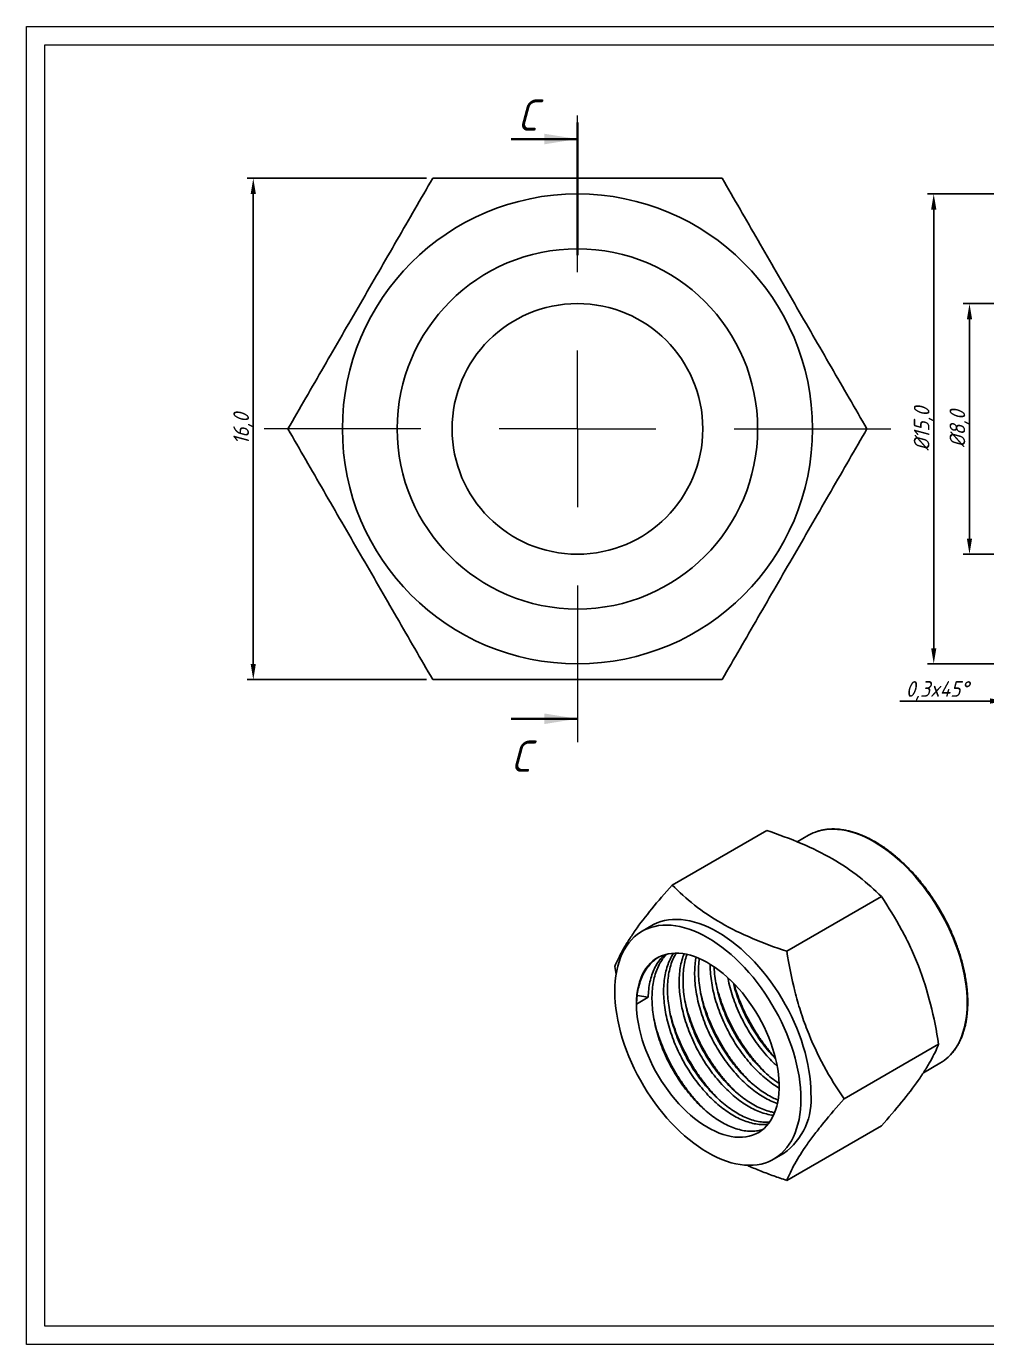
# Model space of a CAD drawing. Header units: millimetres. Extents: x 911 to 1769, y 571 to 864.
# Drawn here: x 1004.12 to 1034.76, y 591.86 to 633.94 of the extents above; entities that cross this region are included whole.
import ezdxf

# ---------------------------------------------------------------- set-up
doc = ezdxf.new("R2010")
doc.units = ezdxf.units.MM
doc.linetypes.add('PHANTOM', pattern=[12.7, 6.35, -1.27, 1.27, -1.27, 1.27, -1.27])
doc.linetypes.add('SLD-Solid', pattern=[0])
doc.styles.add('GENISO', font='geniso.shx', dxfattribs={"oblique": 15})
doc.dimstyles.new('Scale', dxfattribs={"dimscale": 0.2, "dimtxt": 2.5, "dimasz": 2.5, "dimexe": 1, "dimexo": 1, "dimgap": 0.2, "dimtad": 1, "dimdec": 1, "dimzin": 0, "dimtxsty": 'GENISO', "dimcen": 2.5, "dimclrd": 1, "dimclre": 1, "dimclrt": 7, "dimadec": 0, "dimazin": 0, "dimtfac": 1, "dimtdec": 1, "dimtmove": 0, "dimatfit": 3, "dimfxl": 1, "dimtzin": 0, "dimlwd": -1, "dimlwe": -1, "dimarcsym": 0})

# ---------------------------------------------------------------- blocks, each defined once
blk = doc.blocks.new('SW_CENTERMARKSYMBOL_0')
at = {"color": 0, "linetype": 'Continuous', "lineweight": 0}
for p, q in [((0, 15), (0, 30)), ((0, 0), (0, 7.5)), ((-15, 0), (-30, 0)), ((0, 0), (-7.5, 0)), ((0, 0), (0, -7.5)), ((0, 0), (7.5, 0)), ((15, 0), (30, 0)), ((0, -15), (0, -30))]:
    blk.add_line(p, q, dxfattribs=at)
blk = doc.blocks.new('*D79')
at = {"color": 1, "transparency": 16777216}
for p, q in [((1016.882, 629.087), (1011.158, 629.087)), ((1011.358, 628.587), (1011.358, 613.587)), ((1016.882, 613.087), (1011.158, 613.087))]:
    blk.add_line(p, q, dxfattribs=at)
for points in [[(1011.274, 628.587), (1011.441, 628.587), (1011.358, 629.087)], [(1011.274, 613.587), (1011.441, 613.587), (1011.358, 613.087)]]:
    blk.add_solid(points, dxfattribs=at)
at = {"layer": 'Defpoints', "color": 0, "transparency": 16777216}
for p in [(1017.082, 629.087), (1011.358, 613.087), (1017.082, 613.087)]:
    blk.add_point(p, dxfattribs=at)
at = {"color": 7, "transparency": 16777216, "insert": (1011.03, 621.087), "char_height": 0.5, "attachment_point": 5, "rotation": 90, "style": 'GENISO'}
blk.add_mtext('16,0', dxfattribs=at)
blk = doc.blocks.new('*D80')
at = {"color": 1, "transparency": 16777216}
for p, q in [((1035.269, 628.587), (1032.87, 628.587)), ((1033.07, 628.087), (1033.07, 614.087)), ((1035.269, 613.587), (1032.87, 613.587))]:
    blk.add_line(p, q, dxfattribs=at)
for points in [[(1032.987, 628.087), (1033.154, 628.087), (1033.07, 628.587)], [(1032.987, 614.087), (1033.154, 614.087), (1033.07, 613.587)]]:
    blk.add_solid(points, dxfattribs=at)
at = {"layer": 'Defpoints', "color": 0, "transparency": 16777216}
for p in [(1035.469, 628.587), (1033.07, 613.587), (1035.469, 613.587)]:
    blk.add_point(p, dxfattribs=at)
at = {"color": 7, "transparency": 16777216, "insert": (1032.743, 621.087), "char_height": 0.5, "attachment_point": 5, "rotation": 90, "style": 'GENISO'}
blk.add_mtext('%%C15,0', dxfattribs=at)
blk = doc.blocks.new('*D81')
at = {"color": 1, "transparency": 16777216}
for p, q in [((1035.469, 625.087), (1034.011, 625.087)), ((1034.211, 617.587), (1034.211, 624.587)), ((1035.469, 617.087), (1034.011, 617.087))]:
    blk.add_line(p, q, dxfattribs=at)
for points in [[(1034.128, 624.587), (1034.294, 624.587), (1034.211, 625.087)], [(1034.128, 617.587), (1034.294, 617.587), (1034.211, 617.087)]]:
    blk.add_solid(points, dxfattribs=at)
at = {"layer": 'Defpoints', "color": 0, "transparency": 16777216}
for p in [(1034.211, 625.087), (1035.669, 625.087), (1035.669, 617.087)]:
    blk.add_point(p, dxfattribs=at)
at = {"color": 7, "transparency": 16777216, "insert": (1033.883, 621.087), "char_height": 0.5, "attachment_point": 5, "rotation": 90, "style": 'GENISO'}
blk.add_mtext('%%C8,0', dxfattribs=at)
blk = doc.blocks.new('*D82')
at = {"color": 1, "transparency": 16777216}
for p, q in [((1035.369, 616.587), (1035.369, 612.201)), ((1035.669, 616.887), (1035.669, 612.201)), ((1034.869, 612.401), (1031.986, 612.401)), ((1035.669, 612.401), (1035.369, 612.401)), ((1036.169, 612.401), (1036.669, 612.401))]:
    blk.add_line(p, q, dxfattribs=at)
for points in [[(1034.869, 612.484), (1034.869, 612.317), (1035.369, 612.401)], [(1036.169, 612.484), (1036.169, 612.317), (1035.669, 612.401)]]:
    blk.add_solid(points, dxfattribs=at)
at = {"layer": 'Defpoints', "color": 0, "transparency": 16777216}
for p in [(1035.669, 617.087), (1035.369, 616.787), (1035.369, 612.401)]:
    blk.add_point(p, dxfattribs=at)
at = {"color": 7, "transparency": 16777216, "insert": (1033.178, 612.728), "char_height": 0.5, "attachment_point": 5, "style": 'GENISO'}
blk.add_mtext('0,3x45%%D', dxfattribs=at)

msp = doc.modelspace()

# ---------------------------------------------------------------- linework, layer by layer
at = {"linetype": 'PHANTOM', "lineweight": 35}
msp.add_line((1021.7010089, 626.6364475), (1021.7010089, 630.8697809), dxfattribs=at)
at = {"linetype": 'Continuous', "lineweight": 35}
for p, q in [((1019.5843422, 630.3406142), (1021.7010089, 630.3406142)), ((1019.5843422, 611.8339475), (1021.7010089, 611.8339475))]:
    msp.add_line(p, q, dxfattribs=at)
at = {"linetype": 'Continuous', "lineweight": 25}
for p, q in [((1027.7400856, 608.2672915), (1024.7227814, 606.5254389)), ((1029.068998, 608.1143007), (1028.7131098, 607.9088508)), ((1031.3979902, 606.1556281), (1028.380686, 604.4137755)), ((1024.0796525, 605.2340129), (1023.7628687, 605.0511375)), ((1022.8938291, 603.9231676), (1022.9376035, 603.6697569)), ((1023.9570452, 602.9424565), (1023.5858141, 602.7281494)), ((1023.6065834, 602.9966673), (1023.9570452, 602.9424565)), ((1033.2269425, 601.4416934), (1030.2096384, 599.6998408)), ((1032.7399639, 600.5342827), (1033.2686565, 600.8394905)), ((1031.3979902, 598.8394221), (1028.380686, 597.0975695)), ((1027.9625272, 597.7763272), (1028.2793111, 597.9592026))]:
    msp.add_line(p, q, dxfattribs=at)
at = {"linetype": 'SLD-Solid', "lineweight": 15}
for points in [[(1004.1178913, 633.9370222), (1064.3613063, 633.9370222), (1064.3613063, 591.8552249), (1004.1178913, 591.8552249)], [(1004.708513, 633.3464005), (1063.7706846, 633.3464005), (1063.7706846, 592.4458466), (1004.708513, 592.4458466)]]:
    msp.add_lwpolyline(points, close=True, dxfattribs=at)
at = {"linetype": 'Continuous', "lineweight": 25, "flags": 128}
for points in [[(1033.5310289, 601.034651), (1033.6063704, 601.1105838), (1033.689172, 601.2078645), (1033.7655042, 601.3135367), (1033.8351707, 601.4273291), (1033.8979928, 601.5489497), (1033.953809, 601.6780865), (1034.0024762, 601.8144076), (1034.0438695, 601.9575633), (1034.0778828, 602.1071861), (1034.1044285, 602.2628919), (1034.1234384, 602.424281), (1034.1348639, 602.5909392), (1034.1386757, 602.7624386), (1034.1348639, 602.9383389), (1034.1234384, 603.1181887), (1034.1044285, 603.3015263), (1034.0778828, 603.4878811), (1034.0438695, 603.6767747), (1034.0024762, 603.8677221), (1033.953809, 604.0602333), (1033.8979928, 604.2538139), (1033.8351707, 604.4479675), (1033.7655042, 604.642195), (1033.689172, 604.8359985), (1033.6063704, 605.02888), (1033.5173114, 605.2203445), (1033.4222239, 605.4099006), (1033.321352, 605.5970618), (1033.2149546, 605.7813475), (1033.1033048, 605.9622848), (1032.9866893, 606.139409), (1032.8654074, 606.3122656), (1032.7397703, 606.4804106), (1032.6101005, 606.643413), (1032.4767312, 606.8008536), (1032.3400044, 606.9523291), (1032.2002712, 607.0974497), (1032.0578904, 607.2358436), (1031.9132273, 607.3671553), (1031.7666533, 607.4910479), (1031.6185448, 607.6072031), (1031.4692818, 607.7153227), (1031.3192476, 607.8151294), (1031.1688273, 607.9063669), (1031.0184069, 607.988801), (1030.8683727, 608.0622202), (1030.7191097, 608.1264359), (1030.5710012, 608.1812832), (1030.4244272, 608.2266213), (1030.2797642, 608.262334), (1030.1373833, 608.2883296), (1029.9976501, 608.3045414), (1029.8609233, 608.3109274), (1029.727554, 608.3074716), (1029.5978842, 608.2941828), (1029.4722471, 608.2710953), (1029.3740084, 608.2453552)], [(1028.8325464, 599.6992753), (1028.8287346, 599.8751757), (1028.8173091, 600.0550255), (1028.7982992, 600.2383631), (1028.7717535, 600.4247178), (1028.7377403, 600.6136114), (1028.6963469, 600.8045589), (1028.6476797, 600.99707), (1028.5918635, 601.1906507), (1028.5290414, 601.3848043), (1028.4593749, 601.5790318), (1028.3830427, 601.7728353), (1028.3002411, 601.9657167), (1028.2111821, 602.1571813), (1028.1160946, 602.3467374), (1028.0152227, 602.5338986), (1027.9088253, 602.7181843), (1027.7971755, 602.8991215), (1027.68056, 603.0762458), (1027.5592781, 603.2491024), (1027.433641, 603.4172474), (1027.3039712, 603.5802497), (1027.1706019, 603.7376904), (1027.0338751, 603.8891658), (1026.8941419, 604.0342865), (1026.7517611, 604.1726804), (1026.607098, 604.3039921), (1026.4605241, 604.4278846), (1026.3124155, 604.5440398), (1026.1631526, 604.6521595), (1026.0131183, 604.7519662), (1025.862698, 604.8432037), (1025.7122776, 604.9256378), (1025.5622434, 604.999057), (1025.4129804, 605.0632727), (1025.2648719, 605.1181199), (1025.1182979, 605.163458), (1024.9736349, 605.1991708), (1024.831254, 605.2251663), (1024.6915209, 605.2413781), (1024.554794, 605.2477642), (1024.4214247, 605.2443084), (1024.291755, 605.2310196), (1024.1661179, 605.207932), (1024.0448359, 605.1751046), (1023.9282204, 605.1326218), (1023.8165706, 605.0805927), (1023.7101732, 605.0191508), (1023.6093013, 604.9484538), (1023.5142138, 604.8686834), (1023.4251548, 604.7800441), (1023.3423532, 604.6827634), (1023.266021, 604.5770912), (1023.1963546, 604.4632988), (1023.1335324, 604.3416782), (1023.0777163, 604.2125415), (1023.029049, 604.0762203), (1022.9876557, 603.9330646), (1022.9536425, 603.7834418), (1022.9270968, 603.6277361), (1022.9080868, 603.4663469), (1022.8966613, 603.2996887), (1022.8928496, 603.1281893), (1022.8966613, 602.952289), (1022.9080868, 602.7724392), (1022.9270968, 602.5891016), (1022.9536425, 602.4027468), (1022.9876557, 602.2138533), (1023.029049, 602.0229058), (1023.0777163, 601.8303946), (1023.1335324, 601.636814), (1023.1963546, 601.4426604), (1023.266021, 601.2484329), (1023.3423532, 601.0546294), (1023.4251548, 600.861748), (1023.5142138, 600.6702834), (1023.6093013, 600.4807273), (1023.7101732, 600.2935661), (1023.8165706, 600.1092804), (1023.9282204, 599.9283432), (1024.0448359, 599.7512189), (1024.1661179, 599.5783623), (1024.291755, 599.4102173), (1024.4214247, 599.2472149), (1024.554794, 599.0897743), (1024.6915209, 598.9382989), (1024.831254, 598.7931782), (1024.9736349, 598.6547843), (1025.1182979, 598.5234726), (1025.2648719, 598.3995801), (1025.4129804, 598.2834248), (1025.5622434, 598.1753052), (1025.7122776, 598.0754985), (1025.862698, 597.984261), (1026.0131183, 597.9018269), (1026.1631526, 597.8284077), (1026.3124155, 597.764192), (1026.4605241, 597.7093448), (1026.607098, 597.6640066), (1026.7517611, 597.6282939), (1026.8941419, 597.6022984), (1027.0338751, 597.5860865), (1027.1706019, 597.5797005), (1027.3039712, 597.5831563), (1027.433641, 597.5964451), (1027.5592781, 597.6195326), (1027.68056, 597.6523601), (1027.7971755, 597.6948429), (1027.9088253, 597.746872), (1028.0152227, 597.8083139), (1028.1160946, 597.8790109), (1028.2111821, 597.9587813), (1028.3002411, 598.0474205), (1028.3830427, 598.1447013), (1028.4593749, 598.2503735), (1028.5290414, 598.3641659), (1028.5918635, 598.4857865), (1028.6476797, 598.6149232), (1028.6963469, 598.7512444), (1028.7377403, 598.8944001), (1028.7717535, 599.0440228), (1028.7982992, 599.1997286), (1028.8173091, 599.3611178), (1028.8287346, 599.527776), (1028.8325464, 599.6992753)], [(1029.1493302, 599.8821508), (1029.1455185, 600.0580511), (1029.1340929, 600.2379009), (1029.115083, 600.4212385), (1029.0885373, 600.6075933), (1029.0545241, 600.7964868), (1029.0131308, 600.9874343), (1028.9644635, 601.1799454), (1028.9086473, 601.3735261), (1028.8458252, 601.5676797), (1028.7761588, 601.7619072), (1028.6998266, 601.9557107), (1028.6170249, 602.1485921), (1028.527966, 602.3400567), (1028.4328785, 602.5296128), (1028.3320066, 602.716774), (1028.2256092, 602.9010597), (1028.1139593, 603.0819969), (1027.9973438, 603.2591212), (1027.8760619, 603.4319778), (1027.7504248, 603.6001228), (1027.6207551, 603.7631251), (1027.4873857, 603.9205658), (1027.3506589, 604.0720412), (1027.2109258, 604.2171619), (1027.0685449, 604.3555558), (1026.9238818, 604.4868675), (1026.7773079, 604.61076), (1026.6291993, 604.7269153), (1026.4799364, 604.8350349), (1026.3299022, 604.9348416), (1026.1794818, 605.0260791), (1026.0290614, 605.1085132), (1025.8790272, 605.1819324), (1025.7297643, 605.2461481), (1025.5816557, 605.3009953), (1025.4350818, 605.3463335), (1025.2904187, 605.3820462), (1025.1480378, 605.4080417), (1025.0083047, 605.4242535), (1024.8715779, 605.4306396), (1024.7382085, 605.4271838), (1024.6085388, 605.413895), (1024.4829017, 605.3908075), (1024.3616198, 605.35798), (1024.2450043, 605.3154972), (1024.1333544, 605.2634681), (1024.0796525, 605.2340129)], [(1023.5858141, 602.7281494), (1023.5895958, 602.5744893), (1023.6009288, 602.4169731), (1023.619775, 602.2561244), (1023.6460719, 602.0924773), (1023.6797322, 601.9265756), (1023.7206441, 601.7589702), (1023.7686717, 601.5902179), (1023.8236555, 601.4208794), (1023.8854128, 601.2515172), (1023.9537385, 601.0826937), (1024.0284055, 600.91497), (1024.1091657, 600.7489031), (1024.195751, 600.5850449), (1024.2878739, 600.4239393), (1024.3852281, 600.2661217), (1024.4874903, 600.1121163), (1024.5943209, 599.9624348), (1024.7053648, 599.8175744), (1024.8202533, 599.6780161), (1024.9386046, 599.5442238), (1025.0600258, 599.416642), (1025.1841133, 599.2956941), (1025.310455, 599.1817822), (1025.4386313, 599.0752846), (1025.5682162, 598.976555), (1025.6987793, 598.8859216), (1025.829887, 598.8036853), (1025.9611037, 598.7301193), (1026.0919934, 598.6654679), (1026.2221215, 598.6099461), (1026.3510556, 598.5637383), (1026.4783675, 598.5269975), (1026.6036341, 598.4998465), (1026.7264395, 598.482375), (1026.8463755, 598.4746411), (1026.9630439, 598.4766707), (1027.0760571, 598.4884568), (1027.1850396, 598.5099604), (1027.2896294, 598.5411102), (1027.3894791, 598.5818025), (1027.4842569, 598.6319022), (1027.5736482, 598.6912427), (1027.6573557, 598.7596271), (1027.7351016, 598.8368282), (1027.8066277, 598.9225896), (1027.8716961, 599.0166262), (1027.930091, 599.1186257), (1027.981618, 599.2282495), (1028.0261063, 599.3451331), (1028.063408, 599.4688884), (1028.0933991, 599.5991043), (1028.1159799, 599.7353483), (1028.1310758, 599.8771675), (1028.1386362, 600.0240912), (1028.1386362, 600.1756311), (1028.1310758, 600.3312839), (1028.1159799, 600.4905324), (1028.0933991, 600.6528477), (1028.063408, 600.8176906), (1028.0261063, 600.9845135), (1027.981618, 601.1527622), (1027.930091, 601.3218778), (1027.8716961, 601.4912986), (1027.8066277, 601.6604617), (1027.7351016, 601.8288052), (1027.6573557, 601.9957699), (1027.5736482, 602.160801), (1027.4842569, 602.3233504), (1027.3894791, 602.4828782), (1027.2896294, 602.6388545), (1027.1850396, 602.7907612), (1027.0760571, 602.9380933), (1026.9630439, 603.0803617), (1026.8463755, 603.2170937), (1026.7264395, 603.3478349), (1026.6036341, 603.4721515), (1026.4783675, 603.5896303), (1026.3510556, 603.6998807), (1026.2221215, 603.802537), (1026.0919934, 603.8972579), (1025.9611037, 603.9837286), (1025.829887, 604.0616622), (1025.6987793, 604.1307995), (1025.5682162, 604.1909111), (1025.4386313, 604.2417971), (1025.310455, 604.2832886), (1025.1841133, 604.3152477), (1025.0600258, 604.3375683), (1024.9386046, 604.3501763), (1024.8202533, 604.3530296), (1024.7053648, 604.3461188), (1024.5943209, 604.3294669), (1024.4874903, 604.3031293), (1024.3852281, 604.2671934), (1024.2878739, 604.2217786), (1024.195751, 604.1670358), (1024.1091657, 604.1031469), (1024.0284055, 604.0303237), (1023.9537385, 603.9488087), (1023.8854128, 603.8588724), (1023.8236555, 603.7608136), (1023.7686717, 603.654958), (1023.7206441, 603.5416572), (1023.6797322, 603.4212877), (1023.6460719, 603.2942493), (1023.619775, 603.160964), (1023.6009288, 603.0218747), (1023.5895958, 602.8774432), (1023.5858141, 602.7281494)]]:
    msp.add_lwpolyline(points, dxfattribs=at)
at = {"linetype": 'Continuous', "lineweight": 25}
for radius in [7.5, 5.75, 4]:
    msp.add_circle((1021.7010089, 621.0872809), radius, dxfattribs=at)
for centre, radius, start, end in [((1029.78044, 606.8789836), 1.4255378, 106.56528023, 119.93843958), ((1032.5549384, 602.0729539), 1.4250704, 300.05493427, 313.23104496), ((1027.0585159, 599.6698294), 2.1015672, 305.51369323, 5.79848579)]:
    msp.add_arc(centre, radius, start, end, dxfattribs=at)
for points, knots in [([(1017.0822067, 629.0872809), (1016.7041903, 628.4325373), (1016.3237142, 627.7735333), (1015.5557141, 626.4433181), (1015.168138, 625.7720166), (1014.5803271, 624.7538983), (1014.3837436, 624.4134057), (1013.9942849, 623.7388433), (1013.8006937, 623.4035337), (1013.2229376, 622.4028308), (1012.8417801, 621.7426466), (1012.4634046, 621.0872809)], [0, 0, 0, 0, 0.25, 0.25, 0.5, 0.5, 0.625, 0.625, 0.75, 0.75, 1, 1, 1, 1]), ([(1017.0822067, 629.0872809), (1017.8358837, 629.0872809), (1018.6058795, 629.0872809), (1020.1491211, 629.0872809), (1020.9245336, 629.0872809), (1022.4842002, 629.0872809), (1023.2733279, 629.0872809), (1024.8145443, 629.0872809), (1025.5716843, 629.0872809), (1026.319811, 629.0872809)], [0, 0, 0, 0, 0.25, 0.25, 0.5, 0.5, 0.75, 0.75, 1, 1, 1, 1]), ([(1030.9386132, 621.0872809), (1030.5605968, 621.7420244), (1030.1801207, 622.4010284), (1029.4121205, 623.7312437), (1029.0245445, 624.4025451), (1028.4367336, 625.4206634), (1028.2401501, 625.761156), (1027.8506913, 626.4357184), (1027.6571002, 626.771028), (1027.0793441, 627.771731), (1026.6981866, 628.4319151), (1026.319811, 629.0872809)], [0, 0, 0, 0, 0.25, 0.25, 0.5, 0.5, 0.625, 0.625, 0.75, 0.75, 1, 1, 1, 1]), ([(1012.4634046, 621.0872809), (1012.8414209, 620.4325373), (1013.221897, 619.7735333), (1013.9898972, 618.4433181), (1014.3774733, 617.7720166), (1014.9652841, 616.7538983), (1015.1618676, 616.4134057), (1015.5513264, 615.7388433), (1015.7449175, 615.4035337), (1016.3226736, 614.4028308), (1016.7038311, 613.7426466), (1017.0822067, 613.0872809)], [0, 0, 0, 0, 0.25, 0.25, 0.5, 0.5, 0.625, 0.625, 0.75, 0.75, 1, 1, 1, 1]), ([(1026.319811, 613.0872809), (1026.6978274, 613.7420244), (1027.0783035, 614.4010284), (1027.8463036, 615.7312437), (1028.2338797, 616.4025451), (1028.8216906, 617.4206634), (1029.0182741, 617.761156), (1029.4077329, 618.4357184), (1029.601324, 618.771028), (1030.1790801, 619.771731), (1030.5602376, 620.4319151), (1030.9386132, 621.0872809)], [0, 0, 0, 0, 0.25, 0.25, 0.5, 0.5, 0.625, 0.625, 0.75, 0.75, 1, 1, 1, 1]), ([(1017.0822067, 613.0872809), (1017.8358837, 613.0872809), (1018.6058795, 613.0872809), (1020.1491211, 613.0872809), (1020.9245336, 613.0872809), (1022.4842002, 613.0872809), (1023.2733279, 613.0872809), (1024.8145443, 613.0872809), (1025.5716843, 613.0872809), (1026.319811, 613.0872809)], [0, 0, 0, 0, 0.25, 0.25, 0.5, 0.5, 0.75, 0.75, 1, 1, 1, 1]), ([(1027.7400856, 608.2672914), (1028.1192577, 608.1416103), (1028.4916359, 608.0045464), (1029.1949406, 607.7050032), (1029.5267749, 607.5420574), (1030.1442311, 607.1854455), (1030.4311927, 606.9903248), (1030.9486829, 606.584439), (1031.1818839, 606.3729074), (1031.3979903, 606.155628)], [0, 0, 0, 0, 0.25, 0.25, 0.5, 0.5, 0.75, 0.75, 1, 1, 1, 1]), ([(1033.5372247, 601.0406023), (1033.5560936, 601.0582461), (1033.6041228, 601.1031569), (1033.6749669, 601.1841413), (1033.7503061, 601.2822739), (1033.8194973, 601.3880865), (1033.8826561, 601.5009492), (1033.9395492, 601.6207181), (1033.9900532, 601.7470889), (1034.0340356, 601.8797719), (1034.0713883, 602.018449), (1034.1020205, 602.162789), (1034.1258633, 602.312446), (1034.142863, 602.467063), (1034.1529889, 602.6262754), (1034.1562229, 602.7897074), (1034.1525675, 602.9569773), (1034.1420404, 603.1276967), (1034.1246743, 603.3014733), (1034.1005164, 603.4779085), (1034.069632, 603.6566009), (1034.0320962, 603.8371428), (1033.9880023, 604.0191241), (1033.937455, 604.2021312), (1033.8805758, 604.3857493), (1033.8174969, 604.5695609), (1033.7483663, 604.7531494), (1033.6733433, 604.9360973), (1033.5926024, 605.1179902), (1033.506328, 605.2984139), (1033.4147177, 605.4769586), (1033.3179819, 605.6532185), (1033.2163404, 605.8267922), (1033.1100248, 605.9972842), (1032.9992773, 606.164306), (1032.8843492, 606.3274768), (1032.7655007, 606.4864243), (1032.6430005, 606.6407857), (1032.5171245, 606.7902081), (1032.388158, 606.9343506), (1032.2563888, 607.0728816), (1032.1221157, 607.2054845), (1031.9856376, 607.3318533), (1031.8472615, 607.451697), (1031.707297, 607.5647376), (1031.5660571, 607.6707125), (1031.4238573, 607.7693728), (1031.2810158, 607.8604864), (1031.1378531, 607.9438355), (1030.99469, 608.0192187), (1030.8518509, 608.0864516), (1030.7096627, 608.1453649), (1030.5684531, 608.1958098), (1030.4285509, 608.2376536), (1030.2902872, 608.2707869), (1030.1539921, 608.2951212), (1030.0200007, 608.3105865), (1029.888632, 608.317163), (1029.760252, 608.3147595), (1029.6350404, 608.3036871), (1029.5138223, 608.2828874), (1029.4295137, 608.2641926), (1029.3869251, 608.2498925), (1029.3821464, 608.2482879)], [0, 0, 0, 0, 0.0107151389, 0.0272744436, 0.0438585501, 0.0604706547, 0.0771115627, 0.0937799833, 0.1104731429, 0.1271873757, 0.1439186485, 0.160663002, 0.1774168398, 0.194177045, 0.2109410522, 0.2277068425, 0.2444725901, 0.2612371597, 0.2779998756, 0.2947602996, 0.3115181971, 0.3282735012, 0.3450262165, 0.3617764735, 0.3785244384, 0.3952703159, 0.4120143607, 0.4287568168, 0.4454979897, 0.4622381443, 0.4789775685, 0.4957165713, 0.5124554445, 0.5291944566, 0.5459338494, 0.5626739154, 0.5794149235, 0.5961572271, 0.6129010955, 0.6296468242, 0.6463946976, 0.663144982, 0.6798979215, 0.6966537285, 0.7134125611, 0.730174526, 0.7469396141, 0.7637076954, 0.7804784675, 0.7972514019, 0.8140256796, 0.8307997569, 0.8475717264, 0.8643392893, 0.8810995349, 0.8978490083, 0.914583743, 0.9312995059, 0.9479921181, 0.9646579292, 0.9812944911, 0.9979011179, 1, 1, 1, 1]), ([(1024.7227814, 606.5254388), (1024.492111, 606.2657104), (1024.2748156, 606.0128797), (1023.8785482, 605.5269823), (1023.6998592, 605.2940614), (1023.4668802, 604.9627582), (1023.3952167, 604.8555689), (1023.2650978, 604.6500566), (1023.2063393, 604.5513191), (1023.0467653, 604.2657582), (1022.9625976, 604.0895523), (1022.893829, 603.9231676)], [0, 0, 0, 0, 0.25, 0.25, 0.5, 0.5, 0.625, 0.625, 0.75, 0.75, 1, 1, 1, 1]), ([(1024.7227814, 606.5254388), (1024.940491, 606.3065474), (1025.1779184, 606.091578), (1025.6967986, 605.6855688), (1025.9790597, 605.494005), (1026.5967965, 605.1375551), (1026.9347922, 604.9718957), (1027.6378831, 604.673155), (1028.0043063, 604.5385309), (1028.3806861, 604.4137753)], [0, 0, 0, 0, 0.25, 0.25, 0.5, 0.5, 0.75, 0.75, 1, 1, 1, 1]), ([(1033.2269426, 601.4416934), (1033.1582393, 601.8742465), (1033.074213, 602.3010265), (1032.8622554, 603.1380449), (1032.7339998, 603.5481611), (1032.5014563, 604.1482047), (1032.4174336, 604.3452697), (1032.2391169, 604.7288381), (1032.144559, 604.9160833), (1031.8465735, 605.4657876), (1031.6288799, 605.8162543), (1031.3979903, 606.155628)], [0, 0, 0, 0, 0.25, 0.25, 0.5, 0.5, 0.625, 0.625, 0.75, 0.75, 1, 1, 1, 1]), ([(1023.9570452, 602.9424565), (1023.9615212, 603.0272663), (1023.9705386, 603.1981257), (1024.0117539, 603.4378846), (1024.0737074, 603.6634085), (1024.1577287, 603.8702658), (1024.263134, 604.0541833), (1024.3696819, 604.197272), (1024.447851, 604.2679763), (1024.477659, 604.2949377)], [0, 0, 0, 0, 0.14804480854, 0.298254081, 0.44994183901, 0.60237986403, 0.7548178529, 0.90650562087, 1, 1, 1, 1]), ([(1027.6139315, 598.7278899), (1027.5619481, 598.7119368), (1027.4532157, 598.678568), (1027.2719357, 598.6628105), (1027.0758067, 598.6731153), (1026.8707653, 598.7130042), (1026.6602748, 598.7808521), (1026.4474261, 598.8753006), (1026.2339293, 598.9946923), (1026.0204309, 599.1387179), (1025.807587, 599.3077798), (1025.5970787, 599.5011807), (1025.392104, 599.7166105), (1025.1957266, 599.9510455), (1025.0107589, 600.200905), (1024.8396604, 600.4622478), (1024.6832994, 600.7325774), (1024.5420208, 601.0116167), (1024.4166168, 601.299347), (1024.3085075, 601.5935904), (1024.2197054, 601.8901474), (1024.1516594, 602.1846502), (1024.1052102, 602.4727913), (1024.0805891, 602.7505466), (1024.07725, 603.0159362), (1024.0952477, 603.2690021), (1024.1352267, 603.5094837), (1024.1975539, 603.7347586), (1024.2813342, 603.94188), (1024.3873265, 604.1249925), (1024.4768541, 604.249518), (1024.5360461, 604.3044147), (1024.5473521, 604.3149003)], [0, 0, 0, 0, 0.0315988558, 0.0660945635, 0.1007608808, 0.1354272063, 0.1699229116, 0.2040823908, 0.2377496436, 0.2714168964, 0.3055763756, 0.3400720809, 0.3747384064, 0.4094047237, 0.4439004313, 0.4780599132, 0.5117271593, 0.5453944056, 0.5795538874, 0.614049595, 0.6487159123, 0.6833822378, 0.7178779431, 0.7520374223, 0.7857046751, 0.8193719279, 0.8535314071, 0.8880271124, 0.9226934379, 0.9573597552, 0.9918554628, 1, 1, 1, 1]), ([(1027.7790358, 598.8949299), (1027.7338193, 598.889176), (1027.6273043, 598.8756215), (1027.4467377, 598.8881404), (1027.2420763, 598.9271199), (1027.0314847, 598.9952099), (1026.8186626, 599.0895944), (1026.6051589, 599.209003), (1026.3916624, 599.3530241), (1026.1788179, 599.5220872), (1025.9683098, 599.7154877), (1025.763335, 599.9309176), (1025.5669577, 600.1653526), (1025.38199, 600.4152122), (1025.2108915, 600.676555), (1025.0545305, 600.9468846), (1024.9132519, 601.2259238), (1024.7878479, 601.5136541), (1024.6797386, 601.8078975), (1024.5909365, 602.1044545), (1024.5228903, 602.3989575), (1024.4764419, 602.6870977), (1024.4518181, 602.9648565), (1024.4484887, 603.2302334), (1024.4664497, 603.4833467), (1024.5065685, 603.7236482), (1024.5683661, 603.9496045), (1024.6541362, 604.1541662), (1024.7220466, 604.286897), (1024.766372, 604.3437724), (1024.7690163, 604.3471655)], [0, 0, 0, 0, 0.0278241784, 0.0655444861, 0.1032648027, 0.1407994681, 0.1779682867, 0.2146015157, 0.2512347445, 0.2884035631, 0.3259382285, 0.3636585452, 0.4013788529, 0.4389135207, 0.4760823425, 0.5127155641, 0.5493487857, 0.5865176075, 0.6240522754, 0.6617725831, 0.6994928997, 0.7370275651, 0.7741963837, 0.8108296125, 0.8474628415, 0.8846316601, 0.9221663255, 0.9598866422, 0.9976069499, 1, 1, 1, 1]), ([(1027.8282615, 598.9590896), (1027.8075332, 598.9566936), (1027.7252485, 598.9471825), (1027.5702419, 598.9602122), (1027.3658839, 598.9983861), (1027.1552115, 599.0666905), (1026.9424108, 599.1610184), (1026.7289013, 599.2804418), (1026.5154065, 599.424459), (1026.3025615, 599.5935231), (1026.0920536, 599.7869234), (1025.8870787, 600.0023534), (1025.6907014, 600.2367883), (1025.5057337, 600.4866479), (1025.3346351, 600.7479907), (1025.1782742, 601.0183203), (1025.0369956, 601.2973596), (1024.9115915, 601.5850898), (1024.8034823, 601.8793332), (1024.7146801, 602.1758903), (1024.6466343, 602.4703929), (1024.6001844, 602.7585347), (1024.5755658, 603.0362872), (1024.5722174, 603.3016872), (1024.5902501, 603.5547145), (1024.6300961, 603.7953422), (1024.6929269, 604.0200643), (1024.7664312, 604.2078453), (1024.8276467, 604.3099273), (1024.8527121, 604.3517259)], [0, 0, 0, 0, 0.0130822646, 0.0519323974, 0.0907825394, 0.1294414694, 0.1677235946, 0.2054540875, 0.2431845806, 0.2814667058, 0.3201256358, 0.3589757778, 0.3978259106, 0.4364848431, 0.4747669713, 0.512497457, 0.5502279425, 0.5885100707, 0.6271690032, 0.666019136, 0.704869278, 0.743528208, 0.7818103332, 0.8195408263, 0.8572713192, 0.8955534447, 0.9342123744, 0.9730625164, 1, 1, 1, 1]), ([(1027.9554835, 599.1772799), (1027.9505045, 599.1775311), (1027.8801623, 599.1810809), (1027.736361, 599.2149739), (1027.5266421, 599.2803941), (1027.3135894, 599.3754839), (1027.1001464, 599.4947068), (1026.8866337, 599.6387776), (1026.6737935, 599.8078271), (1026.4632843, 600.0012314), (1026.2583098, 600.2166603), (1026.0619324, 600.4510955), (1025.8769647, 600.700955), (1025.7058662, 600.9622978), (1025.5495053, 601.2326274), (1025.4082266, 601.5116667), (1025.2828226, 601.7993969), (1025.1747133, 602.0936404), (1025.0859115, 602.3901971), (1025.0178642, 602.6847012), (1024.9714198, 602.9728374), (1024.946781, 603.2506106), (1024.9435072, 603.5159349), (1024.96126, 603.7692447), (1025.0021698, 604.0087999), (1025.0504919, 604.1968017), (1025.0929729, 604.2962712), (1025.106576, 604.3281231)], [0, 0, 0, 0, 0.003275631, 0.0462776143, 0.0890679511, 0.1314412144, 0.1732038941, 0.2149665738, 0.257339837, 0.3001301739, 0.3431321572, 0.3861341302, 0.4289244699, 0.4712977371, 0.5130604086, 0.5548230795, 0.5971963467, 0.6399866863, 0.6829886594, 0.7259906427, 0.7687809795, 0.8111542434, 0.8529169225, 0.8946796022, 0.9370528661, 0.9798432029, 1, 1, 1, 1]), ([(1027.9931777, 599.2633262), (1027.948809, 599.2709214), (1027.8368467, 599.2900874), (1027.6500301, 599.3530507), (1027.4374266, 599.4465991), (1027.2238651, 599.5662278), (1027.0103842, 599.7101901), (1026.7975355, 599.8792692), (1026.5870286, 600.0726654), (1026.3820534, 600.2880965), (1026.1856762, 600.5225311), (1026.0007085, 600.7723908), (1025.8296098, 601.0337335), (1025.6732489, 601.3040631), (1025.5319704, 601.5831025), (1025.4065663, 601.8708326), (1025.2984569, 602.1650762), (1025.2096554, 602.4616325), (1025.1416067, 602.756138), (1025.0951678, 603.0442691), (1025.0705089, 603.3220611), (1025.0673086, 603.5873161), (1025.0847874, 603.8408853), (1025.1267367, 604.0794551), (1025.1637298, 604.2362155), (1025.1925267, 604.3066765), (1025.1933416, 604.3086705)], [0, 0, 0, 0, 0.0291700167, 0.07360906, 0.1176149606, 0.1609867506, 0.2043585413, 0.2483644419, 0.2928034852, 0.3374623297, 0.3821211636, 0.4265602098, 0.4705661132, 0.5139378954, 0.5573096775, 0.6013155809, 0.6457546272, 0.6904134611, 0.7350723056, 0.7795113489, 0.8235172494, 0.8668890401, 0.9102608302, 0.9542667308, 0.9987057741, 1, 1, 1, 1]), ([(1030.2096384, 599.6998408), (1029.978968, 600.0388923), (1029.7616726, 600.3887377), (1029.3654052, 601.1193562), (1029.1867162, 601.5003578), (1028.9537372, 602.10015), (1028.8820737, 602.3043499), (1028.7519548, 602.7157423), (1028.6931963, 602.923654), (1028.5336224, 603.5532617), (1028.4494547, 603.9808112), (1028.3806861, 604.4137753)], [0, 0, 0, 0, 0.25, 0.25, 0.5, 0.5, 0.625, 0.625, 0.75, 0.75, 1, 1, 1, 1]), ([(1023.5858141, 602.7281494), (1023.5902893, 602.8129604), (1023.599305, 602.9838225), (1023.6405334, 603.2235615), (1023.7024361, 603.4491621), (1023.7866486, 603.6557308), (1023.8913411, 603.8407246), (1024.0157253, 604.0002384), (1024.1404732, 604.1231115), (1024.2299795, 604.1812073), (1024.2661313, 604.2046724)], [0, 0, 0, 0, 0.1277907866, 0.2574499171, 0.3883852613, 0.5199682284, 0.6515511643, 0.7824865171, 0.9121456577, 1, 1, 1, 1]), ([(1028.0796858, 599.5522424), (1028.0598443, 599.5583995), (1027.9706782, 599.5860688), (1027.8083638, 599.6623751), (1027.5951744, 599.780144), (1027.381594, 599.9246036), (1027.1687722, 600.0935473), (1026.958258, 600.2869803), (1026.7532848, 600.5024014), (1026.556907, 600.7368388), (1026.3719395, 600.9866977), (1026.2008409, 601.2480407), (1026.04448, 601.5183703), (1025.9032013, 601.7974095), (1025.7777975, 602.0851396), (1025.6696874, 602.3793837), (1025.5808886, 602.6759382), (1025.5128302, 602.9704503), (1025.4664269, 603.258557), (1025.4416371, 603.536439), (1025.4389175, 603.8013634), (1025.4530141, 604.030423), (1025.4776543, 604.1639705), (1025.4878852, 604.219421)], [0, 0, 0, 0, 0.01431178809, 0.06431612542, 0.11359991811, 0.1628837108, 0.21288804813, 0.2633845705, 0.31413085512, 0.3648771277, 0.41537365343, 0.46537799534, 0.51466177837, 0.56394556072, 0.61394990262, 0.66444642836, 0.71519270094, 0.76593898556, 0.81643550793, 0.86643984597, 0.91572363797, 0.96500743066, 1, 1, 1, 1]), ([(1028.1016834, 599.6615888), (1028.0449076, 599.6854997), (1027.9183823, 599.7387854), (1027.7187836, 599.8524118), (1027.5053742, 599.9958128), (1027.292506, 600.1650448), (1027.0820044, 600.3583994), (1026.8770278, 600.5738417), (1026.680651, 600.8082733), (1026.4956832, 601.0581338), (1026.3245847, 601.3194764), (1026.1682237, 601.5898059), (1026.0269449, 601.8688453), (1025.9015414, 602.1565752), (1025.7934302, 602.45082), (1025.7046355, 602.7473716), (1025.6365615, 603.0418946), (1025.590216, 603.3299609), (1025.5652138, 603.6079913), (1025.5632747, 603.8723707), (1025.5727556, 604.0631762), (1025.5897962, 604.1605513), (1025.5930891, 604.179368)], [0, 0, 0, 0, 0.0421124488, 0.09384783544, 0.14558322282, 0.19807499867, 0.25108344229, 0.30435407243, 0.35762468994, 0.41063313708, 0.46312491699, 0.51486029351, 0.56659567002, 0.61908744993, 0.67209589708, 0.72536651458, 0.77863714473, 0.83164558834, 0.88413736419, 0.93587275084, 0.98760813894, 1, 1, 1, 1]), ([(1028.1377584, 600.0436376), (1028.1218701, 600.0523793), (1028.0353049, 600.1000072), (1027.8765375, 600.211571), (1027.6637556, 600.3789565), (1027.4532305, 600.5728135), (1027.2482603, 600.7881201), (1027.0518817, 601.0225881), (1026.8669143, 601.2724389), (1026.6958157, 601.533784), (1026.5394549, 601.8041129), (1026.3981753, 602.0831528), (1026.2727749, 602.3708811), (1026.1646523, 602.6651316), (1026.0759, 602.9616619), (1026.0076684, 603.2562646), (1025.9619063, 603.5440359), (1025.9378563, 603.7913114), (1025.9380119, 603.9369522), (1025.9380728, 603.9939983)], [0, 0, 0, 0, 0.0139164126, 0.0758216414, 0.138631946, 0.202060482, 0.2658027435, 0.32954499, 0.3929735302, 0.4557838396, 0.5176890563, 0.579594273, 0.6424045825, 0.7058331226, 0.7695753691, 0.8333176307, 0.8967461666, 0.9595564712, 1, 1, 1, 1]), ([(1028.1345023, 600.1952907), (1028.09019, 600.2243437), (1027.9740505, 600.3004898), (1027.7875129, 600.4513995), (1027.5769704, 600.6439766), (1027.3720048, 600.8596289), (1027.175625, 601.0940043), (1026.990658, 601.3438797), (1026.8195591, 601.6052183), (1026.6631991, 601.8755488), (1026.5219178, 602.154589), (1026.3965232, 602.4423146), (1026.2883787, 602.7365761), (1026.1997091, 603.0330649), (1026.1311687, 603.3278223), (1026.0865498, 603.6150209), (1026.0646842, 603.8111748), (1026.0637494, 603.9073322), (1026.0636806, 603.9144146)], [0, 0, 0, 0, 0.041779352, 0.1095009377, 0.1778890975, 0.246615514, 0.3153419141, 0.3837300785, 0.4514516713, 0.518197402, 0.5849431307, 0.6526647235, 0.721052888, 0.7897792881, 0.8585057045, 0.9268938644, 0.994615452, 1, 1, 1, 1]), ([(1028.0740464, 600.7473369), (1028.0323875, 600.7847634), (1027.9198895, 600.8858319), (1027.743385, 601.074506), (1027.5468162, 601.3081595), (1027.3619001, 601.5582269), (1027.1907857, 601.8195154), (1027.0344372, 602.0898569), (1026.8931237, 602.3689019), (1026.7678498, 602.6565974), (1026.6592489, 602.950976), (1026.5722936, 603.2470238), (1026.5204109, 603.4522476), (1026.5039429, 603.5558235), (1026.502812, 603.5629366)], [0, 0, 0, 0, 0.0556625442, 0.1503138505, 0.2449651344, 0.3391505937, 0.4324180381, 0.5243415043, 0.6162649731, 0.7095324175, 0.8037178768, 0.8983691606, 0.9930204669, 1, 1, 1, 1]), ([(1027.3089259, 600.1562804), (1027.2800293, 600.1822309), (1027.1717455, 600.2794749), (1026.9911438, 600.4728466), (1026.7703878, 600.7330461), (1026.562812, 601.0121092), (1026.3706573, 601.303591), (1026.1950263, 601.6052568), (1026.0363205, 601.9166142), (1025.8950288, 602.2377194), (1025.7741292, 602.5659016), (1025.6855364, 602.8498257), (1025.6471475, 603.0216038), (1025.6332029, 603.0840011)], [0, 0, 0, 0, 0.03699973451, 0.13864869809, 0.2402976605, 0.34144658661, 0.44161011878, 0.5403309849, 0.63905185102, 0.73921538319, 0.8403643093, 0.94201327171, 1, 1, 1, 1]), ([(1027.8039008, 600.4420233), (1027.7750042, 600.4679738), (1027.6667203, 600.5652178), (1027.4861186, 600.7585895), (1027.2653626, 601.018789), (1027.0577869, 601.2978521), (1026.8656318, 601.5893337), (1026.6900012, 601.8909997), (1026.5312953, 602.2023571), (1026.3900037, 602.5234623), (1026.269104, 602.8516445), (1026.1805112, 603.1355686), (1026.1421223, 603.3073466), (1026.1281777, 603.369744)], [0, 0, 0, 0, 0.03699973451, 0.1386486981, 0.24029766051, 0.34144658663, 0.44161011653, 0.54033098487, 0.63905185099, 0.73921538317, 0.84036430929, 0.94201327171, 1, 1, 1, 1]), ([(1028.026152, 600.9827137), (1027.9731827, 601.0370475), (1027.8513821, 601.1619855), (1027.6707442, 601.3801664), (1027.4855932, 601.6295118), (1027.3145495, 601.8909895), (1027.1581509, 602.1612871), (1027.0169685, 602.4403217), (1026.8912108, 602.7281033), (1026.7844373, 603.0221433), (1026.7142475, 603.2445818), (1026.6867512, 603.3667669), (1026.6813288, 603.3908624)], [0, 0, 0, 0, 0.0862874213, 0.198414184, 0.3099891169, 0.4204765418, 0.5293718495, 0.6382671572, 0.7487545821, 0.8603295149, 0.9724562776, 1, 1, 1, 1]), ([(1028.0187653, 601.0089338), (1028.0066271, 601.0215097), (1027.9176246, 601.113722), (1027.7609167, 601.3060913), (1027.5526114, 601.5831819), (1027.3606344, 601.8751861), (1027.1850117, 602.1767097), (1027.0260973, 602.4881224), (1026.8856477, 602.8091478), (1026.7730399, 603.1071764), (1026.7179395, 603.2968183), (1026.6947345, 603.3766843)], [0, 0, 0, 0, 0.020284245, 0.1487331214, 0.2765501261, 0.4031219361, 0.5278707188, 0.6526195044, 0.7791913115, 0.9070083162, 1, 1, 1, 1]), ([(1026.8139513, 599.8705376), (1026.7850547, 599.8964881), (1026.6767707, 599.9937321), (1026.4961691, 600.1871038), (1026.275413, 600.4473033), (1026.0678373, 600.7263664), (1025.8756824, 601.0178481), (1025.7000515, 601.319514), (1025.5413459, 601.6308715), (1025.4000541, 601.9519766), (1025.2791545, 602.2801588), (1025.1905616, 602.5640829), (1025.1521728, 602.735861), (1025.1382283, 602.7982583)], [0, 0, 0, 0, 0.0369997334, 0.1386486969, 0.2402976593, 0.3414465855, 0.4416101165, 0.5403309837, 0.639051851, 0.739215382, 0.8403643081, 0.9420132705, 1, 1, 1, 1]), ([(1025.8240018, 599.2990519), (1025.7951051, 599.3250024), (1025.6868212, 599.4222464), (1025.5062195, 599.6156181), (1025.2854635, 599.8758176), (1025.0778878, 600.1548807), (1024.885733, 600.4463625), (1024.7101021, 600.7480283), (1024.5513964, 601.0593858), (1024.4101046, 601.380491), (1024.289205, 601.7086731), (1024.2006122, 601.9925973), (1024.1622233, 602.1643753), (1024.1482787, 602.2267726)], [0, 0, 0, 0, 0.0369997334, 0.1386486969, 0.2402976593, 0.3414465855, 0.4416101174, 0.5403309843, 0.639051851, 0.7392153829, 0.840364309, 0.9420132714, 1, 1, 1, 1]), ([(1026.3189765, 599.5847948), (1026.2900799, 599.6107453), (1026.181796, 599.7079892), (1026.0011943, 599.901361), (1025.7804383, 600.1615604), (1025.5728626, 600.4406236), (1025.3807077, 600.7321053), (1025.2050768, 601.0337711), (1025.0463712, 601.3451287), (1024.9050793, 601.6662338), (1024.7841797, 601.994416), (1024.6955869, 602.2783401), (1024.657198, 602.4501181), (1024.6432535, 602.5125155)], [0, 0, 0, 0, 0.0369997334, 0.1386486969, 0.2402976593, 0.3414465855, 0.4416101165, 0.5403309837, 0.639051851, 0.739215382, 0.8403643081, 0.9420132705, 1, 1, 1, 1]), ([(1031.3979903, 598.8394223), (1031.6286607, 599.0991507), (1031.8459561, 599.3519813), (1032.2422235, 599.8378788), (1032.4209125, 600.0707997), (1032.6538915, 600.4021029), (1032.725555, 600.5092922), (1032.8556739, 600.7148045), (1032.9144324, 600.813542), (1033.0740063, 601.0991029), (1033.158174, 601.2753087), (1033.2269426, 601.4416934)], [0, 0, 0, 0, 0.25, 0.25, 0.5, 0.5, 0.625, 0.625, 0.75, 0.75, 1, 1, 1, 1]), ([(1028.3806861, 597.0975697), (1028.4493894, 597.2637964), (1028.5334157, 597.4396925), (1028.7453733, 597.8191902), (1028.8736289, 598.0229964), (1029.1061724, 598.3540482), (1029.1901951, 598.4683723), (1029.3685118, 598.7017087), (1029.4630697, 598.8211128), (1029.7610552, 599.1865769), (1029.9787488, 599.4398657), (1030.2096384, 599.6998408)], [0, 0, 0, 0, 0.25, 0.25, 0.5, 0.5, 0.625, 0.625, 0.75, 0.75, 1, 1, 1, 1]), ([(1027.1147658, 597.5821633), (1027.1336905, 597.5733502), (1027.2770437, 597.5065921), (1027.560723, 597.3924192), (1027.963219, 597.2388674), (1028.2415267, 597.14467), (1028.380686, 597.0975695)], [0, 0, 0, 0, 0.0479821728, 0.3634618262, 0.6817183853, 1, 1, 1, 1])]:
    msp.add_open_spline(points, degree=3, knots=knots, dxfattribs=at)
at = {"linetype": 'Continuous', "lineweight": 35}
for points in [[(1021.7010089, 630.3406142), (1020.6426755, 630.5099475), (1020.6426755, 630.1712809)], [(1021.7010089, 611.8339475), (1020.6426755, 612.0032809), (1020.6426755, 611.6646142)]]:
    msp.add_solid(points, dxfattribs=at)

# ---------------------------------------------------------------- block references
at = {"linetype": 'Continuous', "lineweight": 0, "xscale": 0.3333333333333341, "yscale": 0.3333333333333341, "zscale": 0.3333333333333341}
msp.add_blockref('SW_CENTERMARKSYMBOL_0', (1021.7010089, 621.0872809), dxfattribs=at)

# ---------------------------------------------------------------- texts
at = {"char_height": 1, "attachment_point": 5, "style": 'GENISO'}
for insert in [(1020.1023225, 631.1043954), (1019.8860023, 610.6393088)]:
    msp.add_mtext('C', dxfattribs=dict(at, insert=insert))

# ---------------------------------------------------------------- dimensions: what is measured, and where the dimension line sits
dim = msp.add_linear_dim(base=(1011.3576364, 613.0872809), p1=(1017.0822067, 629.0872809), p2=(1017.0822067, 613.0872809), angle=90, dimstyle='Scale')
dim.commit()
dim.dimension.update_dxf_attribs({"geometry": '*D79', "text_midpoint": (1011.0301364, 621.0872809)})
dim = msp.add_linear_dim(base=(1033.0701857, 613.5872809), p1=(1035.4694004, 628.5872807), p2=(1035.4694004, 613.5872809), angle=90, text='%%C<>', dimstyle='Scale')
dim.commit()
dim.dimension.update_dxf_attribs({"geometry": '*D80', "text_midpoint": (1033.0701857, 621.0872808), "dimtype": 160})
dim = msp.add_linear_dim(base=(1034.2109138, 625.0872811), p1=(1035.6694001, 617.0872807), p2=(1035.6694001, 625.0872811), angle=90, text='%%C<>', dimstyle='Scale')
dim.commit()
dim.dimension.update_dxf_attribs({"geometry": '*D81', "text_midpoint": (1033.8834138, 621.0872809)})
dim = msp.add_linear_dim(base=(1035.3694006, 612.400662), p1=(1035.6694001, 617.0872807), p2=(1035.3694006, 616.7872807), text='<>x45%%D', dimstyle='Scale')
dim.commit()
dim.dimension.update_dxf_attribs({"geometry": '*D82', "text_midpoint": (1033.1775848, 612.728162)})

doc.saveas('drawing.dxf')
